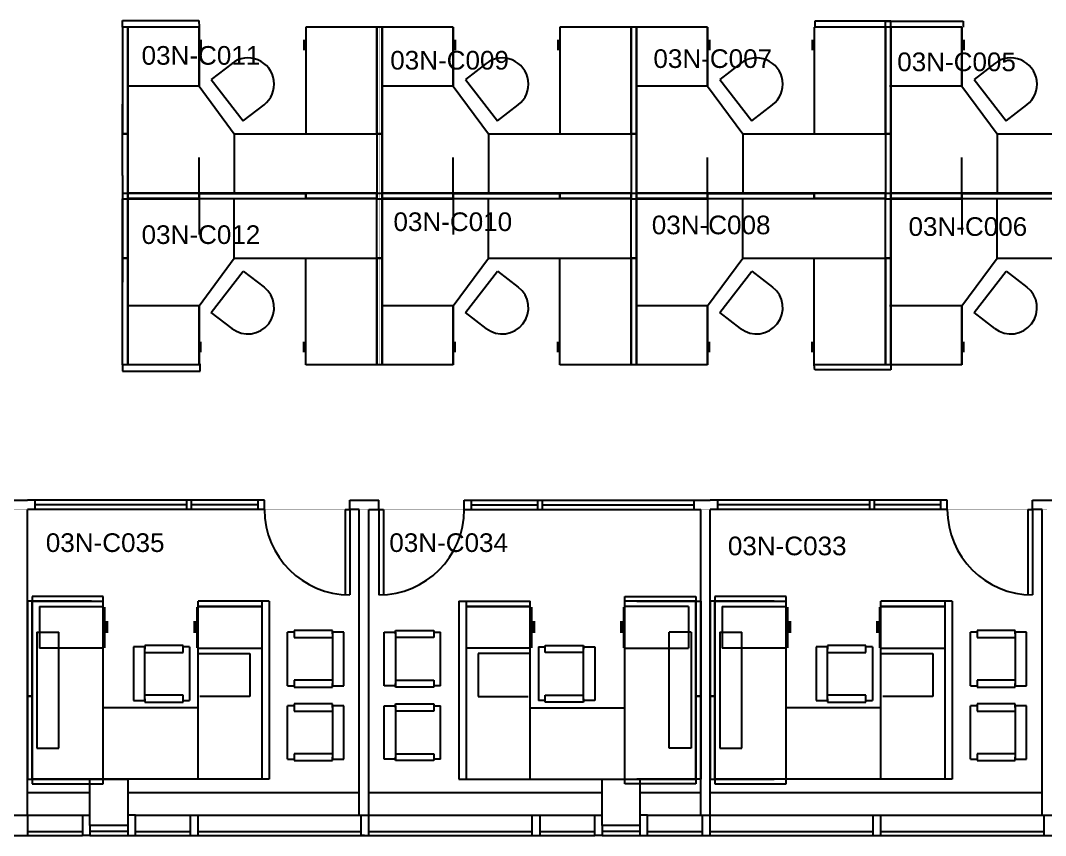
# Model space of a CAD drawing. Extents: x 0 to 6337, y 3987 to 5634.
# Drawn here: x 1853.3 to 2285.7, y 4015.9 to 4359.6 of the extents above; entities that cross this region are included whole.
import ezdxf

# ---------------------------------------------------------------- set-up
doc = ezdxf.new("R2010")
doc.units = 0
doc.header["$MEASUREMENT"] = 0
for name, color, linetype in [('01A_BASE_PLAN', 7, 'CONTINUOUS'), ('01B_PANELS', 7, 'CONTINUOUS'), ('04A_FURNITURE', 7, 'CONTINUOUS'), ('NA-FLOOR', 7, 'CONTINUOUS'), ('REGION', 7, 'CONTINUOUS'), ('REGION_NUM', 7, 'CONTINUOUS')]:
    doc.layers.add(name, color=color, linetype=linetype)
doc.styles.add('ARIAL', font='ARIAL', dxfattribs={"height": 0.2})

msp = doc.modelspace()

# ---------------------------------------------------------------- linework, layer by layer
at = {"layer": '01A_BASE_PLAN', "color": 250, "linetype": 'Continuous'}
for p, q in [((1849.36, 4157.4), (1856.23, 4157.4)), ((1849.36, 4157.4), (1856.23, 4157.4)), ((1859.36, 4157.4), (1856.23, 4157.4)), ((1859.36, 4157.4), (1856.23, 4157.4)), ((1859.35, 4157.43), (1859.35, 4153.43)), ((1859.36, 4157.43), (1859.36, 4153.43)), ((1859.36, 4157.43), (1859.36, 4153.43)), ((1956.23, 4157.4), (1859.36, 4157.4)), ((1956.23, 4157.4), (1859.36, 4157.4)), ((1923.36, 4155.43), (1859.36, 4155.43)), ((1923.36, 4155.43), (1859.36, 4155.43)), ((1923.36, 4157.43), (1923.36, 4153.43)), ((1923.36, 4157.43), (1923.36, 4153.43)), ((1925.36, 4157.43), (1925.36, 4153.43)), ((1925.36, 4157.43), (1925.36, 4153.43)), ((1953.36, 4155.43), (1925.36, 4155.43)), ((1953.36, 4155.43), (1925.36, 4155.43)), ((1953.36, 4157.43), (1953.36, 4153.43)), ((1953.36, 4157.43), (1953.36, 4153.43)), ((1956.23, 4153.4), (1956.23, 4157.4)), ((1956.23, 4153.4), (1956.23, 4157.4)), ((1992.23, 4157.4), (2004.48, 4157.4)), ((1992.23, 4153.4), (1992.23, 4157.4)), ((1992.23, 4157.4), (2004.48, 4157.4)), ((1992.23, 4153.4), (1992.23, 4157.4)), ((2004.48, 4153.4), (2004.48, 4157.4)), ((2004.48, 4153.4), (2004.48, 4157.4)), ((2040.48, 4157.4), (2137.36, 4157.4)), ((2040.48, 4153.4), (2040.48, 4157.4)), ((2040.48, 4157.4), (2137.36, 4157.4)), ((2040.48, 4153.4), (2040.48, 4157.4)), ((2043.36, 4157.43), (2043.36, 4153.43)), ((2043.36, 4157.43), (2043.36, 4153.43)), ((2043.36, 4155.43), (2071.36, 4155.43)), ((2043.36, 4155.43), (2071.36, 4155.43)), ((2071.36, 4157.43), (2071.36, 4153.43)), ((2071.36, 4157.43), (2071.36, 4153.43)), ((2073.36, 4157.43), (2073.36, 4153.43)), ((2073.36, 4157.43), (2073.36, 4153.43)), ((2073.36, 4155.43), (2137.36, 4155.43)), ((2073.36, 4155.43), (2137.36, 4155.43)), ((2137.36, 4157.43), (2137.36, 4153.43)), ((2137.36, 4157.43), (2137.36, 4153.43)), ((2137.36, 4157.4), (2144.23, 4157.4)), ((2137.36, 4157.4), (2144.23, 4157.4)), ((2147.36, 4157.4), (2144.23, 4157.4)), ((2147.36, 4157.4), (2144.23, 4157.4)), ((2147.36, 4157.43), (2147.36, 4153.43)), ((2147.36, 4157.43), (2147.36, 4153.43)), ((2244.23, 4157.4), (2147.36, 4157.4)), ((2244.23, 4157.4), (2147.36, 4157.4)), ((2211.36, 4155.43), (2147.36, 4155.43)), ((2211.36, 4155.43), (2147.36, 4155.43)), ((2211.36, 4157.43), (2211.36, 4153.43)), ((2211.36, 4157.43), (2211.36, 4153.43)), ((2213.36, 4157.43), (2213.36, 4153.43)), ((2213.36, 4157.43), (2213.36, 4153.43)), ((2241.36, 4155.43), (2213.36, 4155.43)), ((2241.36, 4155.43), (2213.36, 4155.43)), ((2241.36, 4157.43), (2241.36, 4153.43)), ((2241.36, 4157.43), (2241.36, 4153.43)), ((2244.23, 4153.4), (2244.23, 4157.4)), ((2244.23, 4153.4), (2244.23, 4157.4)), ((2280.23, 4157.4), (2292.48, 4157.4)), ((2280.23, 4153.4), (2280.23, 4157.4)), ((2280.23, 4157.4), (2292.48, 4157.4)), ((2280.23, 4153.4), (2280.23, 4157.4)), ((1856.23, 4024.47), (1856.23, 4153.4)), ((1859.36, 4153.4), (1856.23, 4153.4)), ((1856.23, 4024.47), (1856.23, 4153.4)), ((1859.36, 4153.4), (1856.23, 4153.4)), ((1956.23, 4153.4), (1859.36, 4153.4)), ((1956.23, 4153.4), (1859.36, 4153.4)), ((1990.23, 4153.4), (1990.23, 4117.4)), ((1990.23, 4153.4), (1992.23, 4153.4)), ((1996.23, 4153.4), (1992.23, 4153.4)), ((1996.23, 4153.4), (1992.23, 4153.4)), ((1992.23, 4153.4), (1992.23, 4117.4)), ((1996.23, 4024.47), (1996.23, 4153.4)), ((1996.23, 4024.47), (1996.23, 4153.4)), ((2000.23, 4024.47), (2000.23, 4153.4)), ((2000.23, 4033.4), (2000.23, 4153.4)), ((2000.23, 4153.4), (2004.48, 4153.4)), ((2000.23, 4024.47), (2000.23, 4153.4)), ((2000.23, 4033.4), (2000.23, 4153.4)), ((2000.23, 4153.4), (2004.48, 4153.4)), ((2004.48, 4153.4), (2004.48, 4117.4)), ((2004.48, 4153.4), (2006.48, 4153.4)), ((2006.48, 4153.4), (2006.48, 4117.4)), ((2040.48, 4153.4), (2137.36, 4153.4)), ((2040.48, 4153.4), (2137.36, 4153.4)), ((2137.36, 4153.4), (2140.23, 4153.4)), ((2137.36, 4153.4), (2140.23, 4153.4)), ((2140.23, 4024.47), (2140.23, 4153.4)), ((2140.23, 4024.47), (2140.23, 4153.4)), ((2144.23, 4024.47), (2144.23, 4153.4)), ((2147.36, 4153.4), (2144.23, 4153.4)), ((2144.23, 4024.47), (2144.23, 4153.4)), ((2147.36, 4153.4), (2144.23, 4153.4)), ((2244.23, 4153.4), (2147.36, 4153.4)), ((2244.23, 4153.4), (2147.36, 4153.4)), ((2278.23, 4153.4), (2278.23, 4117.4)), ((2278.23, 4153.4), (2280.23, 4153.4)), ((2284.23, 4153.4), (2280.23, 4153.4)), ((2284.23, 4153.4), (2280.23, 4153.4)), ((2280.23, 4153.4), (2280.23, 4117.4)), ((2284.23, 4024.47), (2284.23, 4153.4)), ((2284.23, 4024.47), (2284.23, 4153.4)), ((1882.63, 4020.1), (1882.63, 4039.69)), ((1898.59, 4039.69), (1898.59, 4020.08)), ((2098.63, 4020.1), (2098.63, 4039.69)), ((2114.59, 4039.69), (2114.59, 4020.08)), ((2114.59, 4039.69), (2114.59, 4020.08)), ((1856.23, 4034.07), (1882.5, 4034.07)), ((1898.59, 4034.07), (1996.23, 4034.07)), ((2000.23, 4034.07), (2098.5, 4034.07)), ((2114.59, 4034.07), (2140.23, 4034.07)), ((2114.59, 4034.07), (2140.23, 4034.07)), ((2144.23, 4034.07), (2284.23, 4034.07)), ((2144.23, 4034.07), (2284.23, 4034.07)), ((1685.82, 4024.47), (1882.63, 4024.47)), ((1856.3, 4024.52), (1856.3, 4016.03)), ((1879.46, 4024.47), (1882.59, 4024.47)), ((1879.49, 4024.38), (1879.49, 4015.98)), ((1901.82, 4024.47), (1898.69, 4024.47)), ((1901.82, 4024.47), (2095.08, 4024.47)), ((1901.82, 4015.98), (1901.82, 4024.47)), ((1924.96, 4015.92), (1924.96, 4024.38)), ((1928.05, 4024.38), (1928.05, 4015.92)), ((1996.96, 4015.92), (1996.96, 4024.38)), ((2000.06, 4024.38), (2000.06, 4015.92)), ((2069.07, 4016.03), (2069.07, 4024.52)), ((2072.3, 4024.52), (2072.3, 4016.03)), ((2095.08, 4024.47), (2095.52, 4024.47)), ((2095.46, 4024.47), (2098.59, 4024.47)), ((2095.49, 4024.38), (2095.49, 4016.05)), ((2117.82, 4024.47), (2114.69, 4024.47)), ((2117.82, 4024.47), (2114.69, 4024.47)), ((2117.82, 4024.47), (2314.63, 4024.47)), ((2117.82, 4024.47), (2314.63, 4024.47)), ((2117.82, 4015.98), (2117.82, 4024.47)), ((2117.82, 4015.98), (2117.82, 4024.47)), ((2140.96, 4015.92), (2140.96, 4024.38)), ((2144.05, 4024.38), (2144.05, 4015.92)), ((2212.96, 4015.92), (2212.96, 4024.38)), ((2216.06, 4024.38), (2216.06, 4015.92)), ((2285.07, 4016.03), (2285.07, 4024.52)), ((1856.29, 4017.58), (1879.49, 4017.58)), ((1898.59, 4020.1), (1882.63, 4020.1)), ((1882.63, 4020.1), (1882.63, 4015.98)), ((1882.63, 4017.76), (1898.69, 4017.76)), ((1898.59, 4020.08), (1898.59, 4015.98)), ((1901.82, 4017.58), (1924.96, 4017.58)), ((1928.06, 4017.58), (1996.96, 4017.58)), ((2000.06, 4017.58), (2068.39, 4017.58)), ((2068.39, 4017.58), (2069.08, 4017.58)), ((2072.3, 4017.58), (2094.83, 4017.58)), ((2094.83, 4017.58), (2095.52, 4017.58)), ((2114.59, 4020.1), (2098.63, 4020.1)), ((2098.63, 4020.1), (2098.63, 4015.98)), ((2098.63, 4017.76), (2114.59, 4017.76)), ((2114.59, 4020.08), (2114.59, 4015.98)), ((2114.59, 4020.08), (2114.59, 4015.98)), ((2117.82, 4017.58), (2140.75, 4017.58)), ((2117.82, 4017.58), (2140.75, 4017.58)), ((2144.06, 4017.58), (2212.96, 4017.58)), ((2216.06, 4017.58), (2284.39, 4017.58)), ((2284.39, 4017.58), (2285.08, 4017.58)), ((1685.82, 4015.98), (1879.49, 4015.98)), ((1882.63, 4015.98), (1879.46, 4015.98)), ((1882.63, 4015.98), (1898.69, 4015.98)), ((1898.59, 4015.98), (1901.82, 4015.98)), ((1901.82, 4015.98), (2095.08, 4015.98)), ((1998.41, 4015.92), (1996.96, 4015.92)), ((2095.08, 4015.98), (2095.52, 4015.98)), ((2098.63, 4015.98), (2095.46, 4015.98)), ((2098.63, 4015.98), (2114.69, 4015.98)), ((2114.59, 4015.98), (2117.82, 4015.98)), ((2114.59, 4015.98), (2117.82, 4015.98)), ((2117.82, 4015.98), (2311.49, 4015.98)), ((2117.82, 4015.98), (2311.49, 4015.98))]:
    msp.add_line(p, q, dxfattribs=at)
for centre, start, end in [((1992.23, 4153.4), 180, 270), ((2004.48, 4153.4), 270, 0), ((2280.23, 4153.4), 180, 270)]:
    msp.add_arc(centre, 36, start, end, dxfattribs=at)
at = {"layer": '01B_PANELS', "color": 5, "linetype": 'Continuous'}
for p, q in [((1896.36, 4356.83), (1896.36, 4359.62)), ((1896.36, 4359.62), (1928.56, 4359.62)), ((1928.56, 4359.62), (1928.61, 4356.83)), ((2220.36, 4359.28), (2188.35, 4359.28)), ((2188.35, 4359.28), (2188.35, 4356.75)), ((2218.11, 4356.83), (2218.11, 4359.28)), ((2218.11, 4359.28), (2250.88, 4359.28)), ((2220.36, 4356.83), (2220.36, 4359.28)), ((2250.88, 4359.28), (2250.88, 4356.75)), ((1898.61, 4356.83), (1896.36, 4356.83)), ((1896.36, 4356.83), (1896.36, 4311.83)), ((1928.61, 4356.83), (1898.61, 4356.83)), ((1898.61, 4356.83), (1898.61, 4286.83)), ((1898.61, 4311.83), (1898.61, 4356.83)), ((2003.61, 4311.83), (2003.61, 4356.83)), ((2005.86, 4356.83), (2003.61, 4356.83)), ((2003.61, 4356.83), (2003.61, 4311.83)), ((2005.86, 4356.83), (2003.61, 4356.83)), ((2003.61, 4356.83), (2003.61, 4311.83)), ((2005.86, 4356.83), (2005.86, 4286.83)), ((2005.86, 4311.83), (2005.86, 4356.83)), ((2005.86, 4311.83), (2005.86, 4356.83)), ((2110.86, 4311.83), (2110.86, 4356.83)), ((2113.11, 4356.83), (2110.86, 4356.83)), ((2110.86, 4356.83), (2110.86, 4311.83)), ((2113.11, 4356.83), (2110.86, 4356.83)), ((2110.86, 4356.83), (2110.86, 4311.83)), ((2113.11, 4356.83), (2113.11, 4286.83)), ((2113.11, 4311.83), (2113.11, 4356.83)), ((2113.11, 4311.83), (2113.11, 4356.83)), ((2218.11, 4356.83), (2188.11, 4356.83)), ((2218.11, 4311.83), (2218.11, 4356.83)), ((2220.36, 4356.83), (2218.11, 4356.83)), ((2218.11, 4356.83), (2218.11, 4311.83)), ((2220.36, 4356.83), (2218.11, 4356.83)), ((2218.11, 4356.83), (2218.11, 4311.83)), ((2250.36, 4356.83), (2220.36, 4356.83)), ((2220.36, 4356.83), (2220.36, 4286.83)), ((2220.36, 4311.83), (2220.36, 4356.83)), ((2220.36, 4311.83), (2220.36, 4356.83)), ((1896.36, 4294.3), (1896.36, 4324.3)), ((1898.61, 4311.83), (1896.36, 4311.83)), ((1896.36, 4311.83), (1898.61, 4311.83)), ((1898.61, 4286.83), (1898.61, 4311.83)), ((2003.61, 4311.83), (2003.61, 4286.83)), ((2005.86, 4311.83), (2003.61, 4311.83)), ((2003.61, 4311.83), (2003.61, 4286.83)), ((2003.61, 4311.83), (2005.86, 4311.83)), ((2005.86, 4311.83), (2003.61, 4311.83)), ((2003.61, 4311.83), (2003.61, 4286.83)), ((2003.61, 4311.83), (2005.86, 4311.83)), ((2005.86, 4286.83), (2005.86, 4311.83)), ((2005.86, 4286.83), (2005.86, 4311.83)), ((2110.86, 4311.83), (2110.86, 4286.83)), ((2113.11, 4311.83), (2110.86, 4311.83)), ((2110.86, 4311.83), (2110.86, 4286.83)), ((2110.86, 4311.83), (2113.11, 4311.83)), ((2113.11, 4311.83), (2110.86, 4311.83)), ((2110.86, 4311.83), (2110.86, 4286.83)), ((2110.86, 4311.83), (2113.11, 4311.83)), ((2113.11, 4286.83), (2113.11, 4311.83)), ((2113.11, 4286.83), (2113.11, 4311.83)), ((2218.11, 4311.83), (2218.11, 4286.83)), ((2220.36, 4311.83), (2218.11, 4311.83)), ((2218.11, 4311.83), (2218.11, 4286.83)), ((2218.11, 4311.83), (2220.36, 4311.83)), ((2220.36, 4311.83), (2218.11, 4311.83)), ((2218.11, 4311.83), (2218.11, 4286.83)), ((2218.11, 4311.83), (2220.36, 4311.83)), ((2220.36, 4286.83), (2220.36, 4311.83)), ((2220.36, 4286.83), (2220.36, 4311.83)), ((1896.36, 4294.3), (1896.36, 4249.3)), ((1896.36, 4286.83), (1898.61, 4286.83)), ((1896.36, 4284.43), (1898.61, 4284.43)), ((1896.36, 4259.43), (1896.36, 4284.43)), ((1928.61, 4286.83), (1898.61, 4286.83)), ((1898.61, 4286.83), (1898.61, 4284.58)), ((1898.61, 4286.83), (1928.61, 4286.83)), ((1928.61, 4286.68), (1898.61, 4286.68)), ((1898.61, 4284.43), (1898.61, 4286.68)), ((1928.61, 4284.58), (1898.61, 4284.58)), ((1928.61, 4284.43), (1898.61, 4284.43)), ((1898.61, 4214.43), (1898.61, 4284.43)), ((1898.61, 4284.43), (1928.61, 4284.43)), ((1898.61, 4284.43), (1898.61, 4259.43)), ((1928.61, 4286.83), (1928.61, 4284.58)), ((2003.61, 4286.83), (1928.61, 4286.83)), ((1973.61, 4286.83), (1928.61, 4286.83)), ((1928.61, 4286.83), (1928.61, 4284.58)), ((1928.61, 4284.43), (1928.61, 4286.68)), ((1928.61, 4284.43), (1928.61, 4286.68)), ((1928.61, 4286.68), (1973.61, 4286.68)), ((1928.61, 4284.58), (1973.61, 4284.58)), ((2003.61, 4284.43), (1928.61, 4284.43)), ((1973.61, 4284.43), (1928.61, 4284.43)), ((2003.61, 4286.83), (1973.61, 4286.83)), ((1973.61, 4286.83), (1973.61, 4284.58)), ((1973.61, 4284.58), (1973.61, 4286.83)), ((2003.61, 4286.68), (1973.61, 4286.68)), ((1973.61, 4284.43), (1973.61, 4286.68)), ((1973.61, 4286.68), (1973.61, 4284.43)), ((2003.61, 4284.58), (1973.61, 4284.58)), ((2003.61, 4284.43), (1973.61, 4284.43)), ((2003.61, 4286.83), (2003.61, 4284.58)), ((2003.61, 4286.83), (2005.86, 4286.83)), ((2003.61, 4286.83), (2005.86, 4286.83)), ((2003.61, 4284.43), (2003.61, 4286.68)), ((2003.61, 4259.43), (2003.61, 4284.43)), ((2003.61, 4284.43), (2005.86, 4284.43)), ((2003.61, 4259.43), (2003.61, 4284.43)), ((2003.61, 4284.43), (2005.86, 4284.43)), ((2003.61, 4259.43), (2003.61, 4284.43)), ((2035.86, 4286.83), (2005.86, 4286.83)), ((2005.86, 4286.83), (2005.86, 4284.58)), ((2005.86, 4286.83), (2035.86, 4286.83)), ((2035.86, 4286.68), (2005.86, 4286.68)), ((2005.86, 4284.43), (2005.86, 4286.68)), ((2035.86, 4284.58), (2005.86, 4284.58)), ((2035.86, 4284.43), (2005.86, 4284.43)), ((2005.86, 4214.43), (2005.86, 4284.43)), ((2005.86, 4284.43), (2035.86, 4284.43)), ((2005.86, 4284.43), (2005.86, 4259.43)), ((2005.86, 4284.43), (2005.86, 4259.43)), ((2035.86, 4286.83), (2035.86, 4284.58)), ((2110.86, 4286.83), (2035.86, 4286.83)), ((2080.86, 4286.83), (2035.86, 4286.83)), ((2035.86, 4286.83), (2035.86, 4284.58)), ((2035.86, 4284.43), (2035.86, 4286.68)), ((2035.86, 4284.43), (2035.86, 4286.68)), ((2035.86, 4286.68), (2080.86, 4286.68)), ((2035.86, 4284.58), (2080.86, 4284.58)), ((2110.86, 4284.43), (2035.86, 4284.43)), ((2080.86, 4284.43), (2035.86, 4284.43)), ((2110.86, 4286.83), (2080.86, 4286.83)), ((2080.86, 4286.83), (2080.86, 4284.58)), ((2080.86, 4284.58), (2080.86, 4286.83)), ((2110.86, 4286.68), (2080.86, 4286.68)), ((2080.86, 4284.43), (2080.86, 4286.68)), ((2080.86, 4286.68), (2080.86, 4284.43)), ((2110.86, 4284.58), (2080.86, 4284.58)), ((2110.86, 4284.43), (2080.86, 4284.43)), ((2110.86, 4286.83), (2110.86, 4284.58)), ((2110.86, 4286.83), (2113.11, 4286.83)), ((2110.86, 4286.83), (2113.11, 4286.83)), ((2110.86, 4284.43), (2110.86, 4286.68)), ((2110.86, 4259.43), (2110.86, 4284.43)), ((2110.86, 4284.43), (2113.11, 4284.43)), ((2110.86, 4259.43), (2110.86, 4284.43)), ((2110.86, 4284.43), (2113.11, 4284.43)), ((2110.86, 4259.43), (2110.86, 4284.43)), ((2143.11, 4286.83), (2113.11, 4286.83)), ((2113.11, 4286.83), (2113.11, 4284.58)), ((2113.11, 4286.83), (2143.11, 4286.83)), ((2143.11, 4286.68), (2113.11, 4286.68)), ((2113.11, 4284.43), (2113.11, 4286.68)), ((2143.11, 4284.58), (2113.11, 4284.58)), ((2143.11, 4284.43), (2113.11, 4284.43)), ((2113.11, 4214.43), (2113.11, 4284.43)), ((2113.11, 4284.43), (2143.11, 4284.43)), ((2113.11, 4284.43), (2113.11, 4259.43)), ((2113.11, 4284.43), (2113.11, 4259.43)), ((2143.11, 4286.83), (2143.11, 4284.58)), ((2218.11, 4286.83), (2143.11, 4286.83)), ((2188.11, 4286.83), (2143.11, 4286.83)), ((2143.11, 4286.83), (2143.11, 4284.58)), ((2143.11, 4284.43), (2143.11, 4286.68)), ((2143.11, 4284.43), (2143.11, 4286.68)), ((2143.11, 4286.68), (2188.11, 4286.68)), ((2143.11, 4284.58), (2188.11, 4284.58)), ((2218.11, 4284.43), (2143.11, 4284.43)), ((2188.11, 4284.43), (2143.11, 4284.43)), ((2218.11, 4286.83), (2188.11, 4286.83)), ((2188.11, 4286.83), (2188.11, 4284.58)), ((2188.11, 4284.58), (2188.11, 4286.83)), ((2218.11, 4286.68), (2188.11, 4286.68)), ((2188.11, 4284.43), (2188.11, 4286.68)), ((2188.11, 4286.68), (2188.11, 4284.43)), ((2218.11, 4284.58), (2188.11, 4284.58)), ((2218.11, 4284.43), (2188.11, 4284.43)), ((2218.11, 4286.83), (2218.11, 4284.58)), ((2218.11, 4286.83), (2220.36, 4286.83)), ((2218.11, 4286.83), (2220.36, 4286.83)), ((2218.11, 4284.43), (2218.11, 4286.68)), ((2218.11, 4259.43), (2218.11, 4284.43)), ((2218.11, 4284.43), (2220.36, 4284.43)), ((2218.11, 4259.43), (2218.11, 4284.43)), ((2218.11, 4284.43), (2220.36, 4284.43)), ((2218.11, 4259.43), (2218.11, 4284.43)), ((2250.36, 4286.83), (2220.36, 4286.83)), ((2220.36, 4286.83), (2220.36, 4284.58)), ((2220.36, 4286.83), (2250.36, 4286.83)), ((2250.36, 4286.68), (2220.36, 4286.68)), ((2220.36, 4284.43), (2220.36, 4286.68)), ((2250.36, 4284.58), (2220.36, 4284.58)), ((2250.36, 4284.43), (2220.36, 4284.43)), ((2220.36, 4214.43), (2220.36, 4284.43)), ((2220.36, 4284.43), (2250.36, 4284.43)), ((2220.36, 4284.43), (2220.36, 4259.43)), ((2220.36, 4284.43), (2220.36, 4259.43)), ((2250.36, 4286.83), (2250.36, 4284.58)), ((2325.36, 4286.83), (2250.36, 4286.83)), ((2295.36, 4286.83), (2250.36, 4286.83)), ((2250.36, 4286.83), (2250.36, 4284.58)), ((2250.36, 4284.43), (2250.36, 4286.68)), ((2250.36, 4284.43), (2250.36, 4286.68)), ((2250.36, 4286.68), (2295.36, 4286.68)), ((2250.36, 4284.58), (2295.36, 4284.58)), ((2325.36, 4284.43), (2250.36, 4284.43)), ((2295.36, 4284.43), (2250.36, 4284.43)), ((1898.61, 4259.43), (1896.36, 4259.43)), ((1896.36, 4259.43), (1898.61, 4259.43)), ((1896.36, 4214.43), (1896.36, 4259.43)), ((1898.61, 4259.43), (1898.61, 4214.43)), ((2003.61, 4259.43), (2003.61, 4214.43)), ((2005.86, 4259.43), (2003.61, 4259.43)), ((2003.61, 4259.43), (2005.86, 4259.43)), ((2003.61, 4214.43), (2003.61, 4259.43)), ((2005.86, 4259.43), (2003.61, 4259.43)), ((2003.61, 4259.43), (2005.86, 4259.43)), ((2003.61, 4214.43), (2003.61, 4259.43)), ((2005.86, 4259.43), (2005.86, 4214.43)), ((2005.86, 4259.43), (2005.86, 4214.43)), ((2110.86, 4259.43), (2110.86, 4214.43)), ((2113.11, 4259.43), (2110.86, 4259.43)), ((2110.86, 4259.43), (2113.11, 4259.43)), ((2110.86, 4214.43), (2110.86, 4259.43)), ((2113.11, 4259.43), (2110.86, 4259.43)), ((2110.86, 4259.43), (2113.11, 4259.43)), ((2110.86, 4214.43), (2110.86, 4259.43)), ((2113.11, 4259.43), (2113.11, 4214.43)), ((2113.11, 4259.43), (2113.11, 4214.43)), ((2218.11, 4259.43), (2218.11, 4214.43)), ((2220.36, 4259.43), (2218.11, 4259.43)), ((2218.11, 4259.43), (2220.36, 4259.43)), ((2218.11, 4214.43), (2218.11, 4259.43)), ((2220.36, 4259.43), (2218.11, 4259.43)), ((2218.11, 4259.43), (2220.36, 4259.43)), ((2218.11, 4214.43), (2218.11, 4259.43)), ((2220.36, 4259.43), (2220.36, 4214.43)), ((2220.36, 4259.43), (2220.36, 4214.43)), ((1896.36, 4214.43), (1896.36, 4211.73)), ((1898.61, 4214.43), (1896.36, 4214.43)), ((1896.36, 4211.73), (1929.07, 4211.73)), ((1928.61, 4214.43), (1898.61, 4214.43)), ((1929.07, 4211.73), (1929.07, 4214.77)), ((2005.86, 4214.43), (2003.61, 4214.43)), ((2005.86, 4214.43), (2003.61, 4214.43)), ((2113.11, 4214.43), (2110.86, 4214.43)), ((2113.11, 4214.43), (2110.86, 4214.43)), ((2220.36, 4214.43), (2218.11, 4214.43)), ((2220.36, 4214.43), (2218.11, 4214.43)), ((2220.36, 4214.43), (2220.36, 4212.3))]:
    msp.add_line(p, q, dxfattribs=at)
at = {"layer": '04A_FURNITURE', "color": 1, "linetype": 'Continuous'}
for p, q in [((1928.61, 4356.83), (1928.61, 4331.83)), ((1928.61, 4331.92), (1928.61, 4356.83)), ((2003.61, 4356.83), (1973.61, 4356.83)), ((1973.61, 4356.83), (1973.61, 4311.83)), ((2035.86, 4356.83), (2005.86, 4356.83)), ((2035.86, 4356.83), (2035.86, 4331.83)), ((2035.86, 4331.92), (2035.86, 4356.83)), ((2110.86, 4356.83), (2080.86, 4356.83)), ((2080.86, 4356.83), (2080.86, 4311.83)), ((2143.11, 4356.83), (2113.11, 4356.83)), ((2143.11, 4356.83), (2143.11, 4331.83)), ((2143.11, 4331.92), (2143.11, 4356.83)), ((2188.11, 4356.83), (2188.11, 4311.83)), ((2250.36, 4356.83), (2250.36, 4331.83)), ((2250.36, 4331.92), (2250.36, 4356.83)), ((1929.45, 4351.53), (1929.45, 4347.14)), ((1972.78, 4351.53), (1972.78, 4347.14)), ((2036.7, 4351.53), (2036.7, 4347.14)), ((2080.03, 4351.53), (2080.03, 4347.14)), ((2143.95, 4351.53), (2143.95, 4347.14)), ((2187.28, 4351.53), (2187.28, 4347.14)), ((2251.2, 4351.53), (2251.2, 4347.14)), ((1942.53, 4341.51), (1933.8, 4334.76)), ((2049.78, 4341.51), (2041.05, 4334.76)), ((2157.03, 4341.51), (2148.3, 4334.76)), ((2264.28, 4341.51), (2255.55, 4334.76)), ((1933.8, 4334.76), (1947.3, 4317.29)), ((2041.05, 4334.76), (2054.55, 4317.29)), ((2148.3, 4334.76), (2161.8, 4317.29)), ((2255.55, 4334.76), (2269.05, 4317.29)), ((1928.61, 4331.92), (1898.16, 4331.92)), ((1928.61, 4331.92), (1943.51, 4311.83)), ((2035.86, 4331.92), (2005.41, 4331.92)), ((2035.86, 4331.92), (2050.76, 4311.83)), ((2143.11, 4331.92), (2112.66, 4331.92)), ((2143.11, 4331.92), (2158.01, 4311.83)), ((2250.36, 4331.92), (2219.91, 4331.92)), ((2250.36, 4331.92), (2265.26, 4311.83)), ((1947.3, 4317.29), (1956.04, 4324.04)), ((2054.55, 4317.29), (2063.29, 4324.04)), ((2161.8, 4317.29), (2170.54, 4324.04)), ((2269.05, 4317.29), (2277.79, 4324.04)), ((1943.51, 4311.83), (1943.51, 4287.02)), ((1943.51, 4311.83), (2003.61, 4311.83)), ((1973.61, 4311.83), (2003.61, 4311.83)), ((2050.76, 4311.83), (2050.76, 4287.02)), ((2050.76, 4311.83), (2110.86, 4311.83)), ((2080.86, 4311.83), (2110.86, 4311.83)), ((2158.01, 4311.83), (2158.01, 4287.02)), ((2158.01, 4311.83), (2218.11, 4311.83)), ((2188.11, 4311.83), (2218.11, 4311.83)), ((2265.26, 4311.83), (2265.26, 4287.02)), ((2265.26, 4311.83), (2325.36, 4311.83)), ((1928.61, 4286.83), (1928.61, 4301.83)), ((1928.61, 4286.83), (1928.61, 4301.83)), ((2035.86, 4286.83), (2035.86, 4301.83)), ((2035.86, 4286.83), (2035.86, 4301.83)), ((2143.11, 4286.83), (2143.11, 4301.83)), ((2143.11, 4286.83), (2143.11, 4301.83)), ((2250.36, 4286.83), (2250.36, 4301.83)), ((2250.36, 4286.83), (2250.36, 4301.83)), ((1928.61, 4284.43), (1928.61, 4269.43)), ((1928.61, 4284.43), (1928.61, 4269.43)), ((2035.86, 4284.43), (2035.86, 4269.43)), ((2035.86, 4284.43), (2035.86, 4269.43)), ((2143.11, 4284.43), (2143.11, 4269.43)), ((2143.11, 4284.43), (2143.11, 4269.43)), ((2250.36, 4284.43), (2250.36, 4269.43)), ((2250.36, 4284.43), (2250.36, 4269.43)), ((1943.51, 4259.43), (1943.51, 4284.25)), ((2050.76, 4259.43), (2050.76, 4284.25)), ((2158.01, 4259.43), (2158.01, 4284.25)), ((2265.26, 4259.43), (2265.26, 4284.25)), ((1928.61, 4239.35), (1943.51, 4259.43)), ((1943.51, 4259.43), (2003.61, 4259.43)), ((1973.61, 4214.43), (1973.61, 4259.43)), ((1973.61, 4259.43), (2003.61, 4259.43)), ((2035.86, 4239.35), (2050.76, 4259.43)), ((2050.76, 4259.43), (2110.86, 4259.43)), ((2080.86, 4214.43), (2080.86, 4259.43)), ((2080.86, 4259.43), (2110.86, 4259.43)), ((2143.11, 4239.35), (2158.01, 4259.43)), ((2158.01, 4259.43), (2218.11, 4259.43)), ((2188.11, 4214.43), (2188.11, 4259.43)), ((2188.11, 4259.43), (2218.11, 4259.43)), ((2250.36, 4239.35), (2265.26, 4259.43)), ((2265.26, 4259.43), (2325.36, 4259.43)), ((1933.8, 4236.51), (1947.3, 4253.97)), ((1947.3, 4253.97), (1956.04, 4247.22)), ((2041.05, 4236.51), (2054.55, 4253.97)), ((2054.55, 4253.97), (2063.29, 4247.22)), ((2148.3, 4236.51), (2161.8, 4253.97)), ((2161.8, 4253.97), (2170.54, 4247.22)), ((2255.55, 4236.51), (2269.05, 4253.97)), ((2269.05, 4253.97), (2277.79, 4247.22)), ((1928.61, 4239.35), (1898.16, 4239.35)), ((1928.61, 4214.43), (1928.61, 4239.43)), ((1928.61, 4239.35), (1928.61, 4214.43)), ((2035.86, 4239.35), (2005.41, 4239.35)), ((2035.86, 4214.43), (2035.86, 4239.43)), ((2035.86, 4239.35), (2035.86, 4214.43)), ((2143.11, 4239.35), (2112.66, 4239.35)), ((2143.11, 4214.43), (2143.11, 4239.43)), ((2143.11, 4239.35), (2143.11, 4214.43)), ((2250.36, 4239.35), (2219.91, 4239.35)), ((2250.36, 4214.43), (2250.36, 4239.43)), ((2250.36, 4239.35), (2250.36, 4214.43)), ((1942.53, 4229.75), (1933.8, 4236.51)), ((2049.78, 4229.75), (2041.05, 4236.51)), ((2157.03, 4229.75), (2148.3, 4236.51)), ((2264.28, 4229.75), (2255.55, 4236.51)), ((1929.45, 4219.73), (1929.45, 4224.12)), ((1972.78, 4219.73), (1972.78, 4224.12)), ((2036.7, 4219.73), (2036.7, 4224.12)), ((2080.03, 4219.73), (2080.03, 4224.12)), ((2143.95, 4219.73), (2143.95, 4224.12)), ((2187.28, 4219.73), (2187.28, 4224.12)), ((2251.2, 4219.73), (2251.2, 4224.12)), ((2003.61, 4214.43), (1973.61, 4214.43)), ((2035.86, 4214.43), (2005.86, 4214.43)), ((2110.86, 4214.43), (2080.86, 4214.43)), ((2143.11, 4214.43), (2113.11, 4214.43)), ((2188.35, 4212.3), (2188.11, 4214.43)), ((2218.11, 4214.43), (2188.11, 4214.43)), ((2220.36, 4212.3), (2188.35, 4212.3)), ((2250.36, 4214.43), (2220.36, 4214.43)), ((1858.23, 4116.69), (1858.23, 4114.69)), ((1888.23, 4116.69), (1858.23, 4116.69)), ((1888.23, 4114.69), (1888.23, 4116.69)), ((2108.23, 4114.69), (2108.23, 4116.69)), ((2108.23, 4116.69), (2138.23, 4116.69)), ((2138.23, 4116.69), (2138.23, 4114.69)), ((2146.23, 4116.69), (2146.23, 4114.69)), ((2176.23, 4116.69), (2146.23, 4116.69)), ((2176.23, 4114.69), (2176.23, 4116.69)), ((1856.23, 4114.69), (1856.23, 4109.69)), ((1858.23, 4114.69), (1856.23, 4114.69)), ((1858.23, 4114.69), (1858.23, 4039.69)), ((1883.23, 4114.69), (1858.23, 4114.69)), ((1858.23, 4114.69), (1888.23, 4114.69)), ((1858.23, 4109.69), (1858.23, 4114.69)), ((1861.33, 4112.56), (1888.23, 4112.56)), ((1861.33, 4112.56), (1861.33, 4094.93)), ((1888.23, 4039.69), (1888.23, 4114.69)), ((1888.8, 4112.25), (1888.8, 4095.13)), ((1927.67, 4112.25), (1927.67, 4095.13)), ((1928.23, 4039.69), (1928.23, 4114.69)), ((1958.22, 4114.69), (1928.23, 4114.69)), ((1928.23, 4112.56), (1954.89, 4112.56)), ((1955.14, 4112.56), (1928.23, 4112.56)), ((1955.14, 4114.69), (1955.14, 4039.84)), ((1958.22, 4114.69), (1958.22, 4039.69)), ((2038.25, 4114.69), (2038.25, 4039.69)), ((2038.25, 4114.69), (2068.23, 4114.69)), ((2041.33, 4114.69), (2041.33, 4039.84)), ((2041.33, 4112.56), (2068.23, 4112.56)), ((2068.23, 4112.56), (2041.57, 4112.56)), ((2068.23, 4039.69), (2068.23, 4114.69)), ((2068.8, 4112.25), (2068.8, 4095.13)), ((2107.67, 4112.25), (2107.67, 4095.13)), ((2138.23, 4114.69), (2108.23, 4114.69)), ((2108.23, 4039.69), (2108.23, 4114.69)), ((2135.14, 4112.56), (2108.23, 4112.56)), ((2113.23, 4114.69), (2138.23, 4114.69)), ((2135.14, 4112.56), (2135.14, 4094.93)), ((2138.23, 4114.69), (2138.23, 4039.69)), ((2138.23, 4109.69), (2138.23, 4114.69)), ((2138.23, 4114.69), (2140.23, 4114.69)), ((2140.23, 4114.69), (2140.23, 4109.69)), ((2144.23, 4114.69), (2144.23, 4109.69)), ((2146.23, 4114.69), (2144.23, 4114.69)), ((2146.23, 4114.69), (2146.23, 4039.69)), ((2171.23, 4114.69), (2146.23, 4114.69)), ((2146.23, 4114.69), (2176.23, 4114.69)), ((2146.23, 4109.69), (2146.23, 4114.69)), ((2149.33, 4112.56), (2176.23, 4112.56)), ((2149.33, 4112.56), (2149.33, 4094.93)), ((2176.23, 4039.69), (2176.23, 4114.69)), ((2176.8, 4112.25), (2176.8, 4095.13)), ((2215.67, 4112.25), (2215.67, 4095.13)), ((2216.23, 4039.69), (2216.23, 4114.69)), ((2246.22, 4114.69), (2216.23, 4114.69)), ((2216.23, 4112.56), (2242.89, 4112.56)), ((2243.14, 4112.56), (2216.23, 4112.56)), ((2243.14, 4114.69), (2243.14, 4039.84)), ((2246.22, 4114.69), (2246.22, 4039.69)), ((1856.23, 4109.69), (1856.23, 4074.69)), ((1858.23, 4074.69), (1858.23, 4109.69)), ((2138.23, 4074.69), (2138.23, 4109.69)), ((2140.23, 4109.69), (2140.23, 4074.69)), ((2144.23, 4109.69), (2144.23, 4074.69)), ((2146.23, 4074.69), (2146.23, 4109.69)), ((1889.62, 4106.32), (1889.62, 4101.42)), ((1889.93, 4106.32), (1889.93, 4101.42)), ((1926.54, 4106.32), (1926.54, 4101.42)), ((1926.85, 4106.32), (1926.85, 4101.42)), ((2069.62, 4106.32), (2069.62, 4101.42)), ((2069.93, 4106.32), (2069.93, 4101.42)), ((2106.54, 4106.32), (2106.54, 4101.42)), ((2106.85, 4106.32), (2106.85, 4101.42)), ((2177.62, 4106.32), (2177.62, 4101.42)), ((2177.93, 4106.32), (2177.93, 4101.42)), ((2214.54, 4106.32), (2214.54, 4101.42)), ((2214.85, 4106.32), (2214.85, 4101.42)), ((1860.26, 4101.69), (1860.26, 4052.69)), ((1860.26, 4101.69), (1869.51, 4101.69)), ((1869.51, 4052.69), (1869.51, 4101.69)), ((1965.98, 4079.09), (1965.98, 4101.61)), ((1968.77, 4101.61), (1965.98, 4101.61)), ((1984.92, 4102.4), (1968.77, 4102.4)), ((1968.77, 4102.4), (1968.77, 4099.43)), ((1968.77, 4099.43), (1984.92, 4099.43)), ((1984.92, 4100.92), (1984.92, 4102.4)), ((1989.7, 4101.61), (1984.92, 4101.61)), ((1984.92, 4101.61), (1984.92, 4079.09)), ((1989.7, 4079.09), (1989.7, 4101.61)), ((2006.77, 4101.61), (2011.54, 4101.61)), ((2006.77, 4079.09), (2006.77, 4101.61)), ((2011.54, 4102.4), (2027.69, 4102.4)), ((2011.54, 4100.92), (2011.54, 4102.4)), ((2011.54, 4101.61), (2011.54, 4079.09)), ((2027.69, 4099.43), (2011.54, 4099.43)), ((2027.69, 4102.4), (2027.69, 4099.43)), ((2027.69, 4101.61), (2030.48, 4101.61)), ((2030.48, 4079.09), (2030.48, 4101.61)), ((2126.96, 4052.69), (2126.96, 4101.69)), ((2136.21, 4101.69), (2126.96, 4101.69)), ((2136.21, 4101.69), (2136.21, 4052.69)), ((2148.26, 4101.69), (2148.26, 4052.69)), ((2148.26, 4101.69), (2157.51, 4101.69)), ((2157.51, 4052.69), (2157.51, 4101.69)), ((2253.98, 4079.09), (2253.98, 4101.61)), ((2256.77, 4101.61), (2253.98, 4101.61)), ((2272.92, 4102.4), (2256.77, 4102.4)), ((2256.77, 4102.4), (2256.77, 4099.43)), ((2256.77, 4099.43), (2272.92, 4099.43)), ((2272.92, 4100.92), (2272.92, 4102.4)), ((2277.7, 4101.61), (2272.92, 4101.61)), ((2272.92, 4101.61), (2272.92, 4079.09)), ((2277.7, 4079.09), (2277.7, 4101.61)), ((1888.23, 4094.93), (1861.33, 4094.93)), ((1905.73, 4095.43), (1900.95, 4095.43)), ((1900.95, 4095.43), (1900.95, 4072.91)), ((1905.73, 4096.03), (1905.73, 4094.55)), ((1921.88, 4096.03), (1905.73, 4096.03)), ((1905.73, 4072.91), (1905.73, 4095.43)), ((1921.88, 4093.11), (1921.88, 4096.03)), ((1924.66, 4095.43), (1921.88, 4095.43)), ((1924.66, 4095.43), (1924.66, 4072.91)), ((1928.23, 4094.93), (1954.89, 4094.93)), ((2068.23, 4094.93), (2041.57, 4094.93)), ((2071.8, 4095.43), (2071.8, 4072.91)), ((2071.8, 4095.43), (2074.59, 4095.43)), ((2074.59, 4093.11), (2074.59, 4096.03)), ((2074.59, 4096.03), (2090.74, 4096.03)), ((2090.74, 4096.03), (2090.74, 4094.55)), ((2090.74, 4095.43), (2095.51, 4095.43)), ((2090.74, 4072.91), (2090.74, 4095.43)), ((2095.51, 4095.43), (2095.51, 4072.91)), ((2108.23, 4094.93), (2135.14, 4094.93)), ((2176.23, 4094.93), (2149.33, 4094.93)), ((2193.73, 4095.43), (2188.95, 4095.43)), ((2188.95, 4095.43), (2188.95, 4072.91)), ((2193.73, 4096.03), (2193.73, 4094.55)), ((2209.88, 4096.03), (2193.73, 4096.03)), ((2193.73, 4072.91), (2193.73, 4095.43)), ((2209.88, 4093.11), (2209.88, 4096.03)), ((2212.67, 4095.43), (2209.88, 4095.43)), ((2212.67, 4095.43), (2212.67, 4072.91)), ((2216.23, 4094.93), (2242.89, 4094.93)), ((1905.73, 4093.11), (1921.88, 4093.11)), ((1928.48, 4092.72), (1950.11, 4092.72)), ((1950.11, 4092.72), (1950.11, 4074.58)), ((2067.99, 4092.72), (2046.36, 4092.72)), ((2046.36, 4092.72), (2046.36, 4074.58)), ((2090.74, 4093.11), (2074.59, 4093.11)), ((2193.73, 4093.11), (2209.88, 4093.11)), ((2216.48, 4092.72), (2238.11, 4092.72)), ((2238.11, 4092.72), (2238.11, 4074.58)), ((1984.92, 4081.41), (1968.77, 4081.41)), ((1968.77, 4081.41), (1968.77, 4078.49)), ((2011.54, 4081.41), (2027.69, 4081.41)), ((2027.69, 4081.41), (2027.69, 4078.49)), ((2272.92, 4081.41), (2256.77, 4081.41)), ((2256.77, 4081.41), (2256.77, 4078.49)), ((1965.98, 4079.09), (1968.77, 4079.09)), ((1968.77, 4078.49), (1984.92, 4078.49)), ((1984.92, 4078.49), (1984.92, 4079.97)), ((1984.92, 4079.09), (1989.7, 4079.09)), ((2011.54, 4079.09), (2006.77, 4079.09)), ((2011.54, 4078.49), (2011.54, 4079.97)), ((2027.69, 4078.49), (2011.54, 4078.49)), ((2030.48, 4079.09), (2027.69, 4079.09)), ((2253.98, 4079.09), (2256.77, 4079.09)), ((2256.77, 4078.49), (2272.92, 4078.49)), ((2272.92, 4078.49), (2272.92, 4079.97)), ((2272.92, 4079.09), (2277.7, 4079.09)), ((1856.23, 4074.69), (1856.23, 4039.69)), ((1858.23, 4074.69), (1856.23, 4074.69)), ((1856.23, 4074.69), (1858.23, 4074.69)), ((1858.23, 4039.69), (1858.23, 4074.69)), ((1900.95, 4072.91), (1905.73, 4072.91)), ((1921.88, 4075.09), (1905.73, 4075.09)), ((1905.73, 4073.6), (1905.73, 4072.12)), ((1921.88, 4072.12), (1921.88, 4075.09)), ((1921.88, 4072.91), (1924.66, 4072.91)), ((1950.11, 4074.58), (1928.98, 4074.58)), ((2046.36, 4074.58), (2067.49, 4074.58)), ((2074.59, 4072.91), (2071.8, 4072.91)), ((2074.59, 4075.09), (2090.74, 4075.09)), ((2074.59, 4072.12), (2074.59, 4075.09)), ((2090.74, 4073.6), (2090.74, 4072.12)), ((2095.51, 4072.91), (2090.74, 4072.91)), ((2138.23, 4039.69), (2138.23, 4074.69)), ((2138.23, 4074.69), (2140.23, 4074.69)), ((2140.23, 4074.69), (2138.23, 4074.69)), ((2140.23, 4074.69), (2140.23, 4039.69)), ((2144.23, 4074.69), (2144.23, 4039.69)), ((2146.23, 4074.69), (2144.23, 4074.69)), ((2144.23, 4074.69), (2146.23, 4074.69)), ((2146.23, 4039.69), (2146.23, 4074.69)), ((2188.95, 4072.91), (2193.73, 4072.91)), ((2209.88, 4075.09), (2193.73, 4075.09)), ((2193.73, 4073.6), (2193.73, 4072.12)), ((2209.88, 4072.12), (2209.88, 4075.09)), ((2209.88, 4072.91), (2212.67, 4072.91)), ((2238.11, 4074.58), (2216.98, 4074.58)), ((1928.23, 4069.69), (1888.23, 4069.69)), ((1905.73, 4072.12), (1921.88, 4072.12)), ((1965.98, 4048.08), (1965.98, 4070.6)), ((1968.77, 4070.6), (1965.98, 4070.6)), ((1984.92, 4071.39), (1968.77, 4071.39)), ((1968.77, 4071.39), (1968.77, 4068.42)), ((1968.77, 4068.42), (1984.92, 4068.42)), ((1984.92, 4069.91), (1984.92, 4071.39)), ((1989.7, 4070.6), (1984.92, 4070.6)), ((1984.92, 4070.6), (1984.92, 4048.08)), ((1989.7, 4048.08), (1989.7, 4070.6)), ((2006.77, 4070.6), (2011.54, 4070.6)), ((2006.77, 4048.08), (2006.77, 4070.6)), ((2011.54, 4071.39), (2027.69, 4071.39)), ((2011.54, 4069.91), (2011.54, 4071.39)), ((2011.54, 4070.6), (2011.54, 4048.08)), ((2027.69, 4068.42), (2011.54, 4068.42)), ((2027.69, 4071.39), (2027.69, 4068.42)), ((2027.69, 4070.6), (2030.48, 4070.6)), ((2030.48, 4048.08), (2030.48, 4070.6)), ((2068.23, 4069.69), (2108.23, 4069.69)), ((2090.74, 4072.12), (2074.59, 4072.12)), ((2216.23, 4069.69), (2176.23, 4069.69)), ((2193.73, 4072.12), (2209.88, 4072.12)), ((2253.98, 4048.08), (2253.98, 4070.6)), ((2256.77, 4070.6), (2253.98, 4070.6)), ((2272.92, 4071.39), (2256.77, 4071.39)), ((2256.77, 4071.39), (2256.77, 4068.42)), ((2256.77, 4068.42), (2272.92, 4068.42)), ((2272.92, 4069.91), (2272.92, 4071.39)), ((2277.7, 4070.6), (2272.92, 4070.6)), ((2272.92, 4070.6), (2272.92, 4048.08)), ((2277.7, 4048.08), (2277.7, 4070.6)), ((1860.26, 4052.69), (1869.51, 4052.69)), ((2136.21, 4052.69), (2126.96, 4052.69)), ((2148.26, 4052.69), (2157.51, 4052.69)), ((1965.98, 4048.08), (1968.77, 4048.08)), ((1984.92, 4050.4), (1968.77, 4050.4)), ((1968.77, 4050.4), (1968.77, 4047.48)), ((1968.77, 4047.48), (1984.92, 4047.48)), ((1984.92, 4047.48), (1984.92, 4048.96)), ((1984.92, 4048.08), (1989.7, 4048.08)), ((2011.54, 4048.08), (2006.77, 4048.08)), ((2011.54, 4050.4), (2027.69, 4050.4)), ((2011.54, 4047.48), (2011.54, 4048.96)), ((2027.69, 4047.48), (2011.54, 4047.48)), ((2027.69, 4050.4), (2027.69, 4047.48)), ((2030.48, 4048.08), (2027.69, 4048.08)), ((2253.98, 4048.08), (2256.77, 4048.08)), ((2272.92, 4050.4), (2256.77, 4050.4)), ((2256.77, 4050.4), (2256.77, 4047.48)), ((2256.77, 4047.48), (2272.92, 4047.48)), ((2272.92, 4047.48), (2272.92, 4048.96)), ((2272.92, 4048.08), (2277.7, 4048.08)), ((1856.23, 4039.69), (1858.23, 4039.69)), ((1858.23, 4039.69), (1858.23, 4037.69)), ((1862.23, 4039.69), (1858.23, 4039.69)), ((1858.23, 4039.69), (1883.23, 4039.69)), ((1888.23, 4039.69), (1862.23, 4039.69)), ((1882.63, 4039.69), (1898.59, 4039.69)), ((1888.23, 4037.69), (1888.23, 4039.69)), ((1928.23, 4039.69), (1888.23, 4039.69)), ((1890.61, 4039.69), (1898.59, 4039.69)), ((1958.22, 4039.69), (1928.23, 4039.69)), ((2038.25, 4039.69), (2068.23, 4039.69)), ((2068.23, 4039.69), (2108.23, 4039.69)), ((2098.63, 4039.69), (2114.59, 4039.69)), ((2106.61, 4039.69), (2114.59, 4039.69)), ((2108.23, 4037.69), (2108.23, 4039.69)), ((2108.23, 4039.69), (2134.23, 4039.69)), ((2138.23, 4039.69), (2113.23, 4039.69)), ((2134.23, 4039.69), (2138.23, 4039.69)), ((2138.23, 4039.69), (2138.23, 4037.69)), ((2140.23, 4039.69), (2138.23, 4039.69)), ((2144.23, 4039.69), (2146.23, 4039.69)), ((2146.23, 4039.69), (2146.23, 4037.69)), ((2150.23, 4039.69), (2146.23, 4039.69)), ((2146.23, 4039.69), (2171.23, 4039.69)), ((2176.23, 4039.69), (2150.23, 4039.69)), ((2176.23, 4037.69), (2176.23, 4039.69)), ((2216.23, 4039.69), (2176.23, 4039.69)), ((2246.22, 4039.69), (2216.23, 4039.69)), ((1858.23, 4037.69), (1888.23, 4037.69)), ((2138.23, 4037.69), (2108.23, 4037.69)), ((2146.23, 4037.69), (2176.23, 4037.69))]:
    msp.add_line(p, q, dxfattribs=at)
for centre, start, end in [((1949.28, 4332.78), 307.7185, 127.7185), ((2056.53, 4332.78), 307.7185, 127.7185), ((2163.78, 4332.78), 307.7185, 127.7185), ((2271.03, 4332.78), 307.7185, 127.7185), ((1949.28, 4238.48), 232.2815, 52.2815), ((2056.53, 4238.48), 232.2815, 52.2815), ((2163.78, 4238.48), 232.2815, 52.2815), ((2271.03, 4238.48), 232.2815, 52.2815)]:
    msp.add_arc(centre, 11.04, start, end, dxfattribs=at)
at = {"layer": 'NA-FLOOR', "color": 1, "linetype": 'Continuous', "const_width": 0.0139}
msp.add_lwpolyline([(1384.16, 4017.96), (1461.94, 4017.96), (1461.94, 4017.58), (1679.01, 4017.58), (1893.45, 4017.58), (2110.13, 4017.58), (2250.64, 4017.58), (2326.6, 4017.58), (2536.52, 4017.58), (2536.52, 4017.96), (2613.43, 4017.96), (2613.43, 4017.58), (2829.44, 4017.58), (3045.9, 4017.58), (3261.93, 4017.58), (3478.83, 4017.58), (3662.18, 4017.58), (3687.3, 4017.58), (3687.3, 4017.96), (3768.3, 4017.96)], dxfattribs=at)
at = {"layer": 'REGION', "color": 3, "linetype": 'Continuous', "const_width": 0.0139}
for points in [[(2004.74, 4356.83), (1898.61, 4356.83), (1898.61, 4285.55), (2004.74, 4285.55)], [(2111.99, 4356.83), (2004.74, 4356.83), (2004.74, 4285.55), (2111.99, 4285.55)], [(2219.24, 4356.83), (2111.99, 4356.83), (2111.99, 4285.55), (2219.24, 4285.55)], [(2326.49, 4356.83), (2219.24, 4356.83), (2219.24, 4285.55), (2326.49, 4285.55)], [(2004.74, 4285.55), (1898.61, 4285.55), (1898.61, 4214.43), (2004.74, 4214.43)], [(2111.99, 4285.55), (2004.74, 4285.55), (2004.74, 4214.43), (2111.99, 4214.43)], [(2219.24, 4285.55), (2111.99, 4285.55), (2111.99, 4214.43), (2219.24, 4214.43)], [(2326.49, 4285.55), (2219.24, 4285.55), (2219.24, 4214.43), (2326.49, 4214.43)], [(1854.23, 4153.4), (1710.23, 4153.4), (1710.23, 4017.58), (1854.23, 4017.58)], [(1998.23, 4153.4), (1854.23, 4153.4), (1854.23, 4017.58), (1893.45, 4017.58), (1998.23, 4017.58)], [(2142.23, 4153.4), (1998.23, 4153.4), (1998.23, 4017.58), (2110.13, 4017.58), (2142.23, 4017.58)], [(2286.23, 4153.4), (2142.23, 4153.4), (2142.23, 4017.58), (2250.64, 4017.58), (2286.23, 4017.58)]]:
    msp.add_lwpolyline(points, close=True, dxfattribs=at)

# ---------------------------------------------------------------- texts
at = {"layer": 'REGION_NUM', "color": 7, "linetype": 'Continuous', "style": 'ARIAL'}
for s, p in [('03N-C011', (1904.39, 4340.97)), ('03N-C009', (2009.27, 4338.93)), ('03N-C007', (2120.27, 4339.61)), ('03N-C005', (2223.11, 4338.25)), ('03N-C010', (2010.63, 4270.83)), ('03N-C008', (2119.59, 4269.47)), ('03N-C006', (2227.87, 4268.79)), ('03N-C012', (1904.39, 4265.38)), ('03N-C035', (1864, 4135.49)), ('03N-C034', (2008.88, 4135.49)), ('03N-C033', (2151.68, 4134.1))]:
    msp.add_text(s, height=7.864, dxfattribs=at).set_placement(p)

doc.saveas('drawing.dxf')
